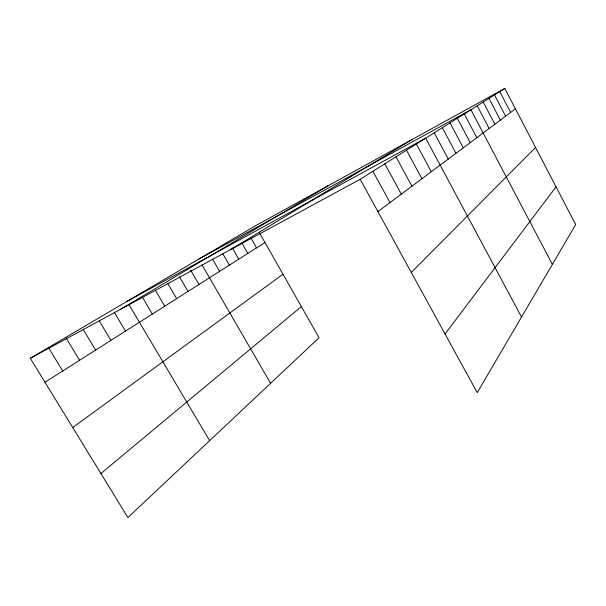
<?xml version="1.0" encoding="UTF-8"?>
<svg xmlns="http://www.w3.org/2000/svg" width="606" height="606" viewBox="0 0 606 606"><rect width="100%" height="100%" fill="white"/><g stroke="black" fill="none" stroke-linecap="round" stroke-linejoin="round"><path stroke-width="0.91" d="M445.046 333.974L556.043 186.83M411.285 272.435L535.56 147.485M100.914 473.521L301.371 306.606M377.917 211.615L515.456 108.86M72.728 427.525L282.987 274.23M44.988 382.257L264.981 242.514M360.184 179.293L504.821 88.446L575.7 224.584L477.233 392.643L360.184 179.293L30.3 358.282L127.896 517.554L319.044 337.739L259.542 232.939M230.553 249.634L412.406 139.342M120.223 309.492L328.225 185.701M30.3 358.282L255.467 225.765L504.821 88.446M198.723 259.163L470.892 109.762L552.392 264.375M127.018 301.364L425.685 138.153L521.539 317.029M48.472 347.586L62.729 370.993M65.743 337.421L79.591 360.282M83.143 329.346L95.634 350.086M99.286 320.96L110.921 340.375M114.178 312.12L125.503 331.118M128.926 304.576L209.653 440.653M142.577 297.516L152.348 314.06M155.295 290.13L164.734 306.189M167.854 283.684L176.611 298.644M179.565 276.919L188.011 291.403M190.701 270.238L198.957 284.449M201.995 264.822L270.594 383.318M212.744 259.421L219.614 271.329M232.325 247.952L238.756 259.171M222.796 253.725L229.363 265.14M241.961 243.18L247.809 253.414M251.005 238.135L256.543 247.869M372.917 171.293L389.999 202.586M384.825 163.817L401.316 194.132M395.998 156.795L411.928 186.201M406.49 150.205L421.897 178.755M416.375 144.001L431.283 171.74M434.237 132.782L448.266 159.052M442.335 127.692L455.97 153.295M457.325 118.276L470.233 142.645M450.023 122.866L463.279 147.834M464.272 113.913L476.839 137.706M477.202 105.792L489.148 128.51M488.981 98.392L500.367 120.132M483.224 102.013L494.882 124.23M499.768 91.62L510.638 112.458M494.496 94.93L505.616 116.216"/></g></svg>
